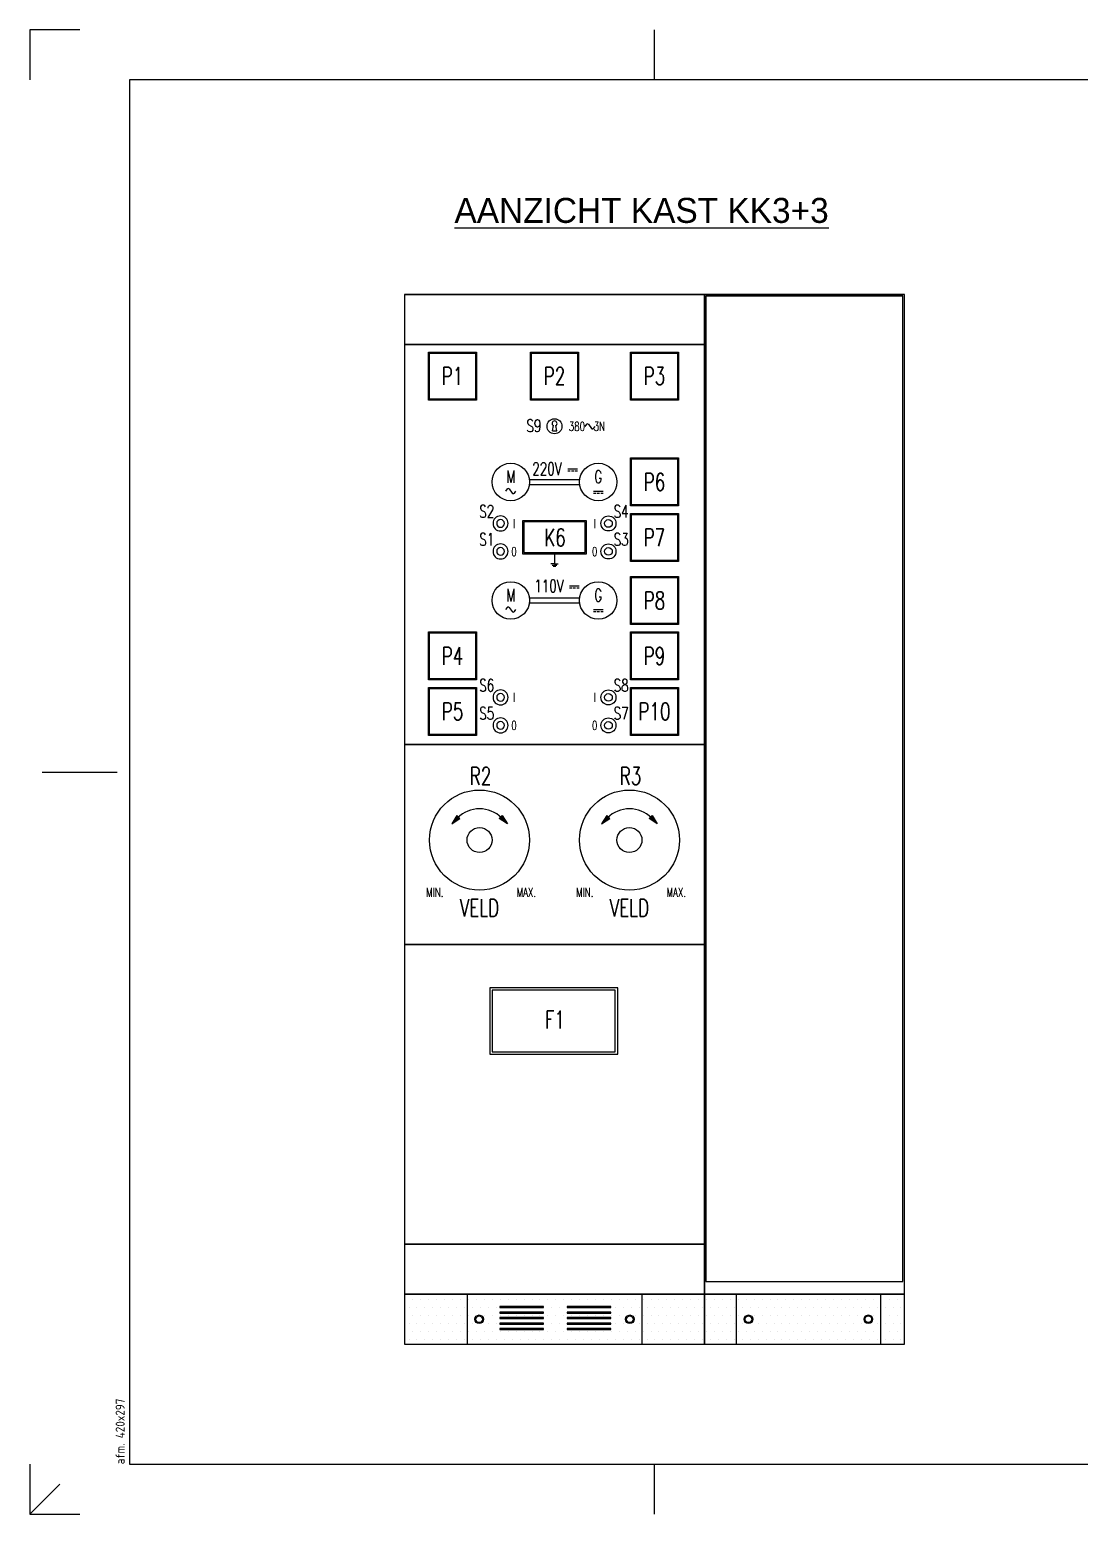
# Model space of a CAD drawing. Header units: millimetres. Extents: x 0 to 420, y 0 to 297.
# Drawn here: x 0 to 210, y 0 to 297 of the extents above; entities that cross this region are included whole.
import ezdxf
from ezdxf.enums import TextEntityAlignment as Align

# ---------------------------------------------------------------- set-up
doc = ezdxf.new("R2010")
doc.units = ezdxf.units.MM
doc.layers.get('0').update_dxf_attribs({"linetype": 'CONTINUOUS'})
for name, color, linetype in [('00att018', 1, 'CONTINUOUS'), ('00kad018', 1, 'CONTINUOUS'), ('00kad070', 5, 'CONTINUOUS'), ('BL$2----_KADER', 7, 'CONTINUOUS'), ('ByLayer', 2, 'CONTINUOUS'), ('D25', 1, 'CONTINUOUS'), ('D35', 2, 'CONTINUOUS'), ('Kast-aanzicht', 1, 'CONTINUOUS'), ('TEKST-D25', 1, 'CONTINUOUS'), ('TEKST-D35', 2, 'CONTINUOUS')]:
    doc.layers.add(name, color=color, linetype=linetype)
doc.styles.add('BURO-050', font='BUROFONT.shx', dxfattribs={"height": 5})
doc.styles.add('ISO', font='isocp.shx')
doc.styles.add('ROMANS', font='romans', dxfattribs={"height": 2})

# ---------------------------------------------------------------- blocks, each defined once
blk = doc.blocks.new('a3-windesheim-hor')
at = {"layer": '00kad018', "color": 1}
for p, q in [((0, 297), (0, 287)), ((10, 297), (0, 297)), ((125, 287), (125, 297)), ((2.5, 148.5), (17.5, 148.5)), ((0, 10), (0, 0)), ((125, 0), (125, 10)), ((0, 0), (6, 6)), ((0, 0), (10, 0))]:
    blk.add_line(p, q, dxfattribs=at)
at = {"layer": '00kad070', "color": 5}
for p, q in [((20, 287), (20, 10)), ((410, 287), (20, 287)), ((20, 10), (410, 10))]:
    blk.add_line(p, q, dxfattribs=at)
at = {"layer": '00att018', "color": 1, "style": 'ISO'}
blk.add_text('afm. 420x297', height=1.8, rotation=90, dxfattribs=at).set_placement((19, 10))
blk = doc.blocks.new('*X6')
at = {"color": 0}
for p, q in [((165.1, 66.675), (165.1, 66.675)), ((166.6875, 66.675), (166.6875, 66.675)), ((168.275, 66.675), (168.275, 66.675)), ((169.8625, 66.675), (169.8625, 66.675)), ((171.45, 66.675), (171.45, 66.675)), ((173.0375, 66.675), (173.0375, 66.675)), ((174.625, 66.675), (174.625, 66.675)), ((176.2125, 66.675), (176.2125, 66.675)), ((177.8, 66.675), (177.8, 66.675)), ((179.3875, 66.675), (179.3875, 66.675)), ((180.975, 66.675), (180.975, 66.675)), ((182.5625, 66.675), (182.5625, 66.675)), ((184.15, 66.675), (184.15, 66.675)), ((185.7375, 66.675), (185.7375, 66.675)), ((187.325, 66.675), (187.325, 66.675)), ((188.9125, 66.675), (188.9125, 66.675)), ((190.5, 66.675), (190.5, 66.675)), ((192.0875, 66.675), (192.0875, 66.675)), ((193.675, 66.675), (193.675, 66.675)), ((195.2625, 66.675), (195.2625, 66.675)), ((196.85, 66.675), (196.85, 66.675)), ((198.4375, 66.675), (198.4375, 66.675)), ((200.025, 66.675), (200.025, 66.675)), ((201.6125, 66.675), (201.6125, 66.675)), ((203.2, 66.675), (203.2, 66.675)), ((204.7875, 66.675), (204.7875, 66.675)), ((206.375, 66.675), (206.375, 66.675)), ((207.9625, 66.675), (207.9625, 66.675)), ((209.55, 66.675), (209.55, 66.675)), ((211.1375, 66.675), (211.1375, 66.675)), ((212.725, 66.675), (212.725, 66.675)), ((214.3125, 66.675), (214.3125, 66.675)), ((215.9, 66.675), (215.9, 66.675)), ((217.4875, 66.675), (217.4875, 66.675)), ((219.075, 66.675), (219.075, 66.675)), ((220.6625, 66.675), (220.6625, 66.675)), ((222.25, 66.675), (222.25, 66.675)), ((223.8375, 66.675), (223.8375, 66.675)), ((165.1, 63.5), (165.1, 63.5)), ((165.89375, 65.0875), (165.89375, 65.0875)), ((166.6875, 63.5), (166.6875, 63.5)), ((167.48125, 65.0875), (167.48125, 65.0875)), ((168.275, 63.5), (168.275, 63.5)), ((169.06875, 65.0875), (169.06875, 65.0875)), ((169.8625, 63.5), (169.8625, 63.5)), ((170.65625, 65.0875), (170.65625, 65.0875)), ((171.45, 63.5), (171.45, 63.5)), ((172.24375, 65.0875), (172.24375, 65.0875)), ((173.0375, 63.5), (173.0375, 63.5)), ((173.83125, 65.0875), (173.83125, 65.0875)), ((174.625, 63.5), (174.625, 63.5)), ((175.41875, 65.0875), (175.41875, 65.0875)), ((176.2125, 63.5), (176.2125, 63.5)), ((177.00625, 65.0875), (177.00625, 65.0875)), ((177.8, 63.5), (177.8, 63.5)), ((178.59375, 65.0875), (178.59375, 65.0875)), ((179.3875, 63.5), (179.3875, 63.5)), ((180.18125, 65.0875), (180.18125, 65.0875)), ((180.975, 63.5), (180.975, 63.5)), ((181.76875, 65.0875), (181.76875, 65.0875)), ((182.5625, 63.5), (182.5625, 63.5)), ((183.35625, 65.0875), (183.35625, 65.0875)), ((184.15, 63.5), (184.15, 63.5)), ((184.94375, 65.0875), (184.94375, 65.0875)), ((185.7375, 63.5), (185.7375, 63.5)), ((186.53125, 65.0875), (186.53125, 65.0875)), ((187.325, 63.5), (187.325, 63.5)), ((188.11875, 65.0875), (188.11875, 65.0875)), ((188.9125, 63.5), (188.9125, 63.5)), ((189.70625, 65.0875), (189.70625, 65.0875)), ((190.5, 63.5), (190.5, 63.5)), ((191.29375, 65.0875), (191.29375, 65.0875)), ((192.0875, 63.5), (192.0875, 63.5)), ((192.88125, 65.0875), (192.88125, 65.0875)), ((193.675, 63.5), (193.675, 63.5)), ((194.46875, 65.0875), (194.46875, 65.0875)), ((195.2625, 63.5), (195.2625, 63.5)), ((196.05625, 65.0875), (196.05625, 65.0875)), ((196.85, 63.5), (196.85, 63.5)), ((197.64375, 65.0875), (197.64375, 65.0875)), ((198.4375, 63.5), (198.4375, 63.5)), ((199.23125, 65.0875), (199.23125, 65.0875)), ((200.025, 63.5), (200.025, 63.5)), ((200.81875, 65.0875), (200.81875, 65.0875)), ((201.6125, 63.5), (201.6125, 63.5)), ((202.40625, 65.0875), (202.40625, 65.0875)), ((203.2, 63.5), (203.2, 63.5)), ((203.99375, 65.0875), (203.99375, 65.0875)), ((204.7875, 63.5), (204.7875, 63.5)), ((205.58125, 65.0875), (205.58125, 65.0875)), ((206.375, 63.5), (206.375, 63.5)), ((207.16875, 65.0875), (207.16875, 65.0875)), ((207.9625, 63.5), (207.9625, 63.5)), ((208.75625, 65.0875), (208.75625, 65.0875)), ((209.55, 63.5), (209.55, 63.5)), ((210.34375, 65.0875), (210.34375, 65.0875)), ((211.1375, 63.5), (211.1375, 63.5)), ((211.93125, 65.0875), (211.93125, 65.0875)), ((212.725, 63.5), (212.725, 63.5)), ((213.51875, 65.0875), (213.51875, 65.0875)), ((214.3125, 63.5), (214.3125, 63.5)), ((215.10625, 65.0875), (215.10625, 65.0875)), ((215.9, 63.5), (215.9, 63.5)), ((216.69375, 65.0875), (216.69375, 65.0875)), ((217.4875, 63.5), (217.4875, 63.5)), ((218.28125, 65.0875), (218.28125, 65.0875)), ((219.075, 63.5), (219.075, 63.5)), ((219.86875, 65.0875), (219.86875, 65.0875)), ((220.6625, 63.5), (220.6625, 63.5)), ((221.45625, 65.0875), (221.45625, 65.0875)), ((222.25, 63.5), (222.25, 63.5)), ((223.04375, 65.0875), (223.04375, 65.0875)), ((223.8375, 63.5), (223.8375, 63.5)), ((224.63125, 65.0875), (224.63125, 65.0875)), ((165.1, 60.325), (165.1, 60.325)), ((165.89375, 61.9125), (165.89375, 61.9125)), ((166.6875, 60.325), (166.6875, 60.325)), ((167.48125, 61.9125), (167.48125, 61.9125)), ((168.275, 60.325), (168.275, 60.325)), ((169.06875, 61.9125), (169.06875, 61.9125)), ((169.8625, 60.325), (169.8625, 60.325)), ((170.65625, 61.9125), (170.65625, 61.9125)), ((171.45, 60.325), (171.45, 60.325)), ((172.24375, 61.9125), (172.24375, 61.9125)), ((173.0375, 60.325), (173.0375, 60.325)), ((173.83125, 61.9125), (173.83125, 61.9125)), ((174.625, 60.325), (174.625, 60.325)), ((175.41875, 61.9125), (175.41875, 61.9125)), ((176.2125, 60.325), (176.2125, 60.325)), ((177.00625, 61.9125), (177.00625, 61.9125)), ((177.8, 60.325), (177.8, 60.325)), ((178.59375, 61.9125), (178.59375, 61.9125)), ((179.3875, 60.325), (179.3875, 60.325)), ((180.18125, 61.9125), (180.18125, 61.9125)), ((180.975, 60.325), (180.975, 60.325)), ((181.76875, 61.9125), (181.76875, 61.9125)), ((182.5625, 60.325), (182.5625, 60.325)), ((183.35625, 61.9125), (183.35625, 61.9125)), ((184.15, 60.325), (184.15, 60.325)), ((184.94375, 61.9125), (184.94375, 61.9125)), ((185.7375, 60.325), (185.7375, 60.325)), ((186.53125, 61.9125), (186.53125, 61.9125)), ((187.325, 60.325), (187.325, 60.325)), ((188.11875, 61.9125), (188.11875, 61.9125)), ((188.9125, 60.325), (188.9125, 60.325)), ((189.70625, 61.9125), (189.70625, 61.9125)), ((190.5, 60.325), (190.5, 60.325)), ((191.29375, 61.9125), (191.29375, 61.9125)), ((192.0875, 60.325), (192.0875, 60.325)), ((192.88125, 61.9125), (192.88125, 61.9125)), ((193.675, 60.325), (193.675, 60.325)), ((194.46875, 61.9125), (194.46875, 61.9125)), ((195.2625, 60.325), (195.2625, 60.325)), ((196.05625, 61.9125), (196.05625, 61.9125)), ((196.85, 60.325), (196.85, 60.325)), ((197.64375, 61.9125), (197.64375, 61.9125)), ((198.4375, 60.325), (198.4375, 60.325)), ((199.23125, 61.9125), (199.23125, 61.9125)), ((200.025, 60.325), (200.025, 60.325)), ((200.81875, 61.9125), (200.81875, 61.9125)), ((201.6125, 60.325), (201.6125, 60.325)), ((202.40625, 61.9125), (202.40625, 61.9125)), ((203.2, 60.325), (203.2, 60.325)), ((203.99375, 61.9125), (203.99375, 61.9125)), ((204.7875, 60.325), (204.7875, 60.325)), ((205.58125, 61.9125), (205.58125, 61.9125)), ((206.375, 60.325), (206.375, 60.325)), ((207.16875, 61.9125), (207.16875, 61.9125)), ((207.9625, 60.325), (207.9625, 60.325)), ((208.75625, 61.9125), (208.75625, 61.9125)), ((209.55, 60.325), (209.55, 60.325)), ((210.34375, 61.9125), (210.34375, 61.9125)), ((211.1375, 60.325), (211.1375, 60.325)), ((211.93125, 61.9125), (211.93125, 61.9125)), ((212.725, 60.325), (212.725, 60.325)), ((213.51875, 61.9125), (213.51875, 61.9125)), ((214.3125, 60.325), (214.3125, 60.325)), ((215.10625, 61.9125), (215.10625, 61.9125)), ((215.9, 60.325), (215.9, 60.325)), ((216.69375, 61.9125), (216.69375, 61.9125)), ((217.4875, 60.325), (217.4875, 60.325)), ((218.28125, 61.9125), (218.28125, 61.9125)), ((219.075, 60.325), (219.075, 60.325)), ((219.86875, 61.9125), (219.86875, 61.9125)), ((220.6625, 60.325), (220.6625, 60.325)), ((221.45625, 61.9125), (221.45625, 61.9125)), ((222.25, 60.325), (222.25, 60.325)), ((223.04375, 61.9125), (223.04375, 61.9125)), ((223.8375, 60.325), (223.8375, 60.325)), ((224.63125, 61.9125), (224.63125, 61.9125)), ((165.89375, 58.7375), (165.89375, 58.7375)), ((167.48125, 58.7375), (167.48125, 58.7375)), ((169.06875, 58.7375), (169.06875, 58.7375)), ((170.65625, 58.7375), (170.65625, 58.7375)), ((172.24375, 58.7375), (172.24375, 58.7375)), ((173.83125, 58.7375), (173.83125, 58.7375)), ((175.41875, 58.7375), (175.41875, 58.7375)), ((177.00625, 58.7375), (177.00625, 58.7375)), ((178.59375, 58.7375), (178.59375, 58.7375)), ((180.18125, 58.7375), (180.18125, 58.7375)), ((181.76875, 58.7375), (181.76875, 58.7375)), ((183.35625, 58.7375), (183.35625, 58.7375)), ((184.94375, 58.7375), (184.94375, 58.7375)), ((186.53125, 58.7375), (186.53125, 58.7375)), ((188.11875, 58.7375), (188.11875, 58.7375)), ((189.70625, 58.7375), (189.70625, 58.7375)), ((191.29375, 58.7375), (191.29375, 58.7375)), ((192.88125, 58.7375), (192.88125, 58.7375)), ((194.46875, 58.7375), (194.46875, 58.7375)), ((196.05625, 58.7375), (196.05625, 58.7375)), ((197.64375, 58.7375), (197.64375, 58.7375)), ((199.23125, 58.7375), (199.23125, 58.7375)), ((200.81875, 58.7375), (200.81875, 58.7375)), ((202.40625, 58.7375), (202.40625, 58.7375)), ((203.99375, 58.7375), (203.99375, 58.7375)), ((205.58125, 58.7375), (205.58125, 58.7375)), ((207.16875, 58.7375), (207.16875, 58.7375)), ((208.75625, 58.7375), (208.75625, 58.7375)), ((210.34375, 58.7375), (210.34375, 58.7375)), ((211.93125, 58.7375), (211.93125, 58.7375)), ((213.51875, 58.7375), (213.51875, 58.7375)), ((215.10625, 58.7375), (215.10625, 58.7375)), ((216.69375, 58.7375), (216.69375, 58.7375)), ((218.28125, 58.7375), (218.28125, 58.7375)), ((219.86875, 58.7375), (219.86875, 58.7375)), ((221.45625, 58.7375), (221.45625, 58.7375)), ((223.04375, 58.7375), (223.04375, 58.7375)), ((224.63125, 58.7375), (224.63125, 58.7375))]:
    blk.add_line(p, q, dxfattribs=at)
blk = doc.blocks.new('*X7')
at = {"color": 0}
for p, q in [((225.425, 66.675), (225.425, 66.675)), ((227.0125, 66.675), (227.0125, 66.675)), ((228.6, 66.675), (228.6, 66.675)), ((230.1875, 66.675), (230.1875, 66.675)), ((231.775, 66.675), (231.775, 66.675)), ((233.3625, 66.675), (233.3625, 66.675)), ((234.95, 66.675), (234.95, 66.675)), ((236.5375, 66.675), (236.5375, 66.675)), ((238.125, 66.675), (238.125, 66.675)), ((239.7125, 66.675), (239.7125, 66.675)), ((241.3, 66.675), (241.3, 66.675)), ((242.8875, 66.675), (242.8875, 66.675)), ((244.475, 66.675), (244.475, 66.675)), ((246.0625, 66.675), (246.0625, 66.675)), ((247.65, 66.675), (247.65, 66.675)), ((249.2375, 66.675), (249.2375, 66.675)), ((250.825, 66.675), (250.825, 66.675)), ((252.4125, 66.675), (252.4125, 66.675)), ((254, 66.675), (254, 66.675)), ((255.5875, 66.675), (255.5875, 66.675)), ((257.175, 66.675), (257.175, 66.675)), ((258.7625, 66.675), (258.7625, 66.675)), ((260.35, 66.675), (260.35, 66.675)), ((261.9375, 66.675), (261.9375, 66.675)), ((263.525, 66.675), (263.525, 66.675)), ((225.425, 63.5), (225.425, 63.5)), ((226.21875, 65.0875), (226.21875, 65.0875)), ((227.0125, 63.5), (227.0125, 63.5)), ((227.80625, 65.0875), (227.80625, 65.0875)), ((228.6, 63.5), (228.6, 63.5)), ((229.39375, 65.0875), (229.39375, 65.0875)), ((230.1875, 63.5), (230.1875, 63.5)), ((230.98125, 65.0875), (230.98125, 65.0875)), ((231.775, 63.5), (231.775, 63.5)), ((232.56875, 65.0875), (232.56875, 65.0875)), ((233.3625, 63.5), (233.3625, 63.5)), ((234.15625, 65.0875), (234.15625, 65.0875)), ((234.95, 63.5), (234.95, 63.5)), ((235.74375, 65.0875), (235.74375, 65.0875)), ((236.5375, 63.5), (236.5375, 63.5)), ((237.33125, 65.0875), (237.33125, 65.0875)), ((238.125, 63.5), (238.125, 63.5)), ((238.91875, 65.0875), (238.91875, 65.0875)), ((239.7125, 63.5), (239.7125, 63.5)), ((240.50625, 65.0875), (240.50625, 65.0875)), ((241.3, 63.5), (241.3, 63.5)), ((242.09375, 65.0875), (242.09375, 65.0875)), ((242.8875, 63.5), (242.8875, 63.5)), ((243.68125, 65.0875), (243.68125, 65.0875)), ((244.475, 63.5), (244.475, 63.5)), ((245.26875, 65.0875), (245.26875, 65.0875)), ((246.0625, 63.5), (246.0625, 63.5)), ((246.85625, 65.0875), (246.85625, 65.0875)), ((247.65, 63.5), (247.65, 63.5)), ((248.44375, 65.0875), (248.44375, 65.0875)), ((249.2375, 63.5), (249.2375, 63.5)), ((250.03125, 65.0875), (250.03125, 65.0875)), ((250.825, 63.5), (250.825, 63.5)), ((251.61875, 65.0875), (251.61875, 65.0875)), ((252.4125, 63.5), (252.4125, 63.5)), ((253.20625, 65.0875), (253.20625, 65.0875)), ((254, 63.5), (254, 63.5)), ((254.79375, 65.0875), (254.79375, 65.0875)), ((255.5875, 63.5), (255.5875, 63.5)), ((256.38125, 65.0875), (256.38125, 65.0875)), ((257.175, 63.5), (257.175, 63.5)), ((257.96875, 65.0875), (257.96875, 65.0875)), ((258.7625, 63.5), (258.7625, 63.5)), ((259.55625, 65.0875), (259.55625, 65.0875)), ((260.35, 63.5), (260.35, 63.5)), ((261.14375, 65.0875), (261.14375, 65.0875)), ((261.9375, 63.5), (261.9375, 63.5)), ((262.73125, 65.0875), (262.73125, 65.0875)), ((263.525, 63.5), (263.525, 63.5)), ((264.31875, 65.0875), (264.31875, 65.0875)), ((225.425, 60.325), (225.425, 60.325)), ((226.21875, 61.9125), (226.21875, 61.9125)), ((227.0125, 60.325), (227.0125, 60.325)), ((227.80625, 61.9125), (227.80625, 61.9125)), ((228.6, 60.325), (228.6, 60.325)), ((229.39375, 61.9125), (229.39375, 61.9125)), ((230.1875, 60.325), (230.1875, 60.325)), ((230.98125, 61.9125), (230.98125, 61.9125)), ((231.775, 60.325), (231.775, 60.325)), ((232.56875, 61.9125), (232.56875, 61.9125)), ((233.3625, 60.325), (233.3625, 60.325)), ((234.15625, 61.9125), (234.15625, 61.9125)), ((234.95, 60.325), (234.95, 60.325)), ((235.74375, 61.9125), (235.74375, 61.9125)), ((236.5375, 60.325), (236.5375, 60.325)), ((237.33125, 61.9125), (237.33125, 61.9125)), ((238.125, 60.325), (238.125, 60.325)), ((238.91875, 61.9125), (238.91875, 61.9125)), ((239.7125, 60.325), (239.7125, 60.325)), ((240.50625, 61.9125), (240.50625, 61.9125)), ((241.3, 60.325), (241.3, 60.325)), ((242.09375, 61.9125), (242.09375, 61.9125)), ((242.8875, 60.325), (242.8875, 60.325)), ((243.68125, 61.9125), (243.68125, 61.9125)), ((244.475, 60.325), (244.475, 60.325)), ((245.26875, 61.9125), (245.26875, 61.9125)), ((246.0625, 60.325), (246.0625, 60.325)), ((246.85625, 61.9125), (246.85625, 61.9125)), ((247.65, 60.325), (247.65, 60.325)), ((248.44375, 61.9125), (248.44375, 61.9125)), ((249.2375, 60.325), (249.2375, 60.325)), ((250.03125, 61.9125), (250.03125, 61.9125)), ((250.825, 60.325), (250.825, 60.325)), ((251.61875, 61.9125), (251.61875, 61.9125)), ((252.4125, 60.325), (252.4125, 60.325)), ((253.20625, 61.9125), (253.20625, 61.9125)), ((254, 60.325), (254, 60.325)), ((254.79375, 61.9125), (254.79375, 61.9125)), ((255.5875, 60.325), (255.5875, 60.325)), ((256.38125, 61.9125), (256.38125, 61.9125)), ((257.175, 60.325), (257.175, 60.325)), ((257.96875, 61.9125), (257.96875, 61.9125)), ((258.7625, 60.325), (258.7625, 60.325)), ((259.55625, 61.9125), (259.55625, 61.9125)), ((260.35, 60.325), (260.35, 60.325)), ((261.14375, 61.9125), (261.14375, 61.9125)), ((261.9375, 60.325), (261.9375, 60.325)), ((262.73125, 61.9125), (262.73125, 61.9125)), ((263.525, 60.325), (263.525, 60.325)), ((264.31875, 61.9125), (264.31875, 61.9125)), ((226.21875, 58.7375), (226.21875, 58.7375)), ((227.80625, 58.7375), (227.80625, 58.7375)), ((229.39375, 58.7375), (229.39375, 58.7375)), ((230.98125, 58.7375), (230.98125, 58.7375)), ((232.56875, 58.7375), (232.56875, 58.7375)), ((234.15625, 58.7375), (234.15625, 58.7375)), ((235.74375, 58.7375), (235.74375, 58.7375)), ((237.33125, 58.7375), (237.33125, 58.7375)), ((238.91875, 58.7375), (238.91875, 58.7375)), ((240.50625, 58.7375), (240.50625, 58.7375)), ((242.09375, 58.7375), (242.09375, 58.7375)), ((243.68125, 58.7375), (243.68125, 58.7375)), ((245.26875, 58.7375), (245.26875, 58.7375)), ((246.85625, 58.7375), (246.85625, 58.7375)), ((248.44375, 58.7375), (248.44375, 58.7375)), ((250.03125, 58.7375), (250.03125, 58.7375)), ((251.61875, 58.7375), (251.61875, 58.7375)), ((253.20625, 58.7375), (253.20625, 58.7375)), ((254.79375, 58.7375), (254.79375, 58.7375)), ((256.38125, 58.7375), (256.38125, 58.7375)), ((257.96875, 58.7375), (257.96875, 58.7375)), ((259.55625, 58.7375), (259.55625, 58.7375)), ((261.14375, 58.7375), (261.14375, 58.7375)), ((262.73125, 58.7375), (262.73125, 58.7375)), ((264.31875, 58.7375), (264.31875, 58.7375))]:
    blk.add_line(p, q, dxfattribs=at)
blk = doc.blocks.new('020204')
at = {"linetype": 'Continuous'}
for points in [[(-2, 0), (-1.33, 0.89)], [(-0.67, 0.89), (0.55, -0.74)], [(1.43, -0.74), (1.99, 0)]]:
    blk.add_lwpolyline(points, dxfattribs=at)
for centre, radius, start, end in [((-1, 0.53), 0.488, 25.98437, 154.01563), ((0.99, -0.42), 0.549, 216.8699, 323.1301)]:
    blk.add_arc(centre, radius, start, end, dxfattribs=at)
blk = doc.blocks.new('020203')
for p, q in [((-1.84, 0), (2, 0)), ((-1.84, -0.8), (-0.88, -0.8)), ((-0.4, -0.8), (0.56, -0.8)), ((1.04, -0.8), (2, -0.8))]:
    blk.add_line(p, q)
blk = doc.blocks.new('021501')
at = {"linetype": 'Continuous'}
for points in [[(0, 0), (0, -8), (-3, -8)], [(-2, -9), (2, -9)], [(1, -10), (-1, -10)], [(0, -8), (3, -8)]]:
    blk.add_lwpolyline(points, dxfattribs=at)
blk = doc.blocks.new('PULS-DR')
at = {"layer": 'ByLayer', "color": 2}
for radius in [1.5, 0.769]:
    blk.add_circle((0, 0), radius, dxfattribs=at)

msp = doc.modelspace()

# ---------------------------------------------------------------- linework, layer by layer
at = {"layer": 'ByLayer', "color": 2}
msp.add_circle((105, 217.66), 1.5, dxfattribs=at)
at = {"layer": 'D25'}
for p, q in [((75, 244.01), (175, 244.01)), ((99.97, 207.02), (110.03, 207.02)), ((99.97, 206.02), (110.03, 206.02)), ((99.97, 183.32), (110.03, 183.32)), ((99.97, 182.32), (110.03, 182.32)), ((87.5, 44.01), (87.5, 34.01)), ((122.5, 44.01), (122.5, 34.01)), ((141.37, 44.01), (141.37, 34.01)), ((170.21, 44.01), (170.21, 34.01))]:
    msp.add_line(p, q, dxfattribs=at)
for points in [[(75, 244.01), (75, 234.01), (135, 234.01), (135, 244.01), (75, 244.01)], [(135, 244.01), (135, 44.01), (175, 44.01), (175, 244.01), (135, 244.01)], [(75, 234.01), (75, 154.01), (135, 154.01), (135, 234.01), (75, 234.01)], [(89.2, 223.11), (80, 223.11), (80, 232.31), (89.2, 232.31), (89.2, 223.11)], [(109.6, 223.11), (100.4, 223.11), (100.4, 232.31), (109.6, 232.31), (109.6, 223.11)], [(129.6, 223.11), (120.4, 223.11), (120.4, 232.31), (129.6, 232.31), (129.6, 223.11)], [(129.6, 201.92), (120.4, 201.92), (120.4, 211.12), (129.6, 211.12), (129.6, 201.92)], [(129.6, 190.82), (120.4, 190.82), (120.4, 200.02), (129.6, 200.02), (129.6, 190.82)], [(111.15, 198.53), (98.85, 198.53), (98.85, 192.38), (111.15, 192.38), (111.15, 198.53)], [(129.6, 178.22), (120.4, 178.22), (120.4, 187.42), (129.6, 187.42), (129.6, 178.22)], [(89.2, 167.12), (80, 167.12), (80, 176.32), (89.2, 176.32), (89.2, 167.12)], [(129.6, 167.12), (120.4, 167.12), (120.4, 176.32), (129.6, 176.32), (129.6, 167.12)], [(89.2, 156.02), (80, 156.02), (80, 165.22), (89.2, 165.22), (89.2, 156.02)], [(129.6, 156.02), (120.4, 156.02), (120.4, 165.22), (129.6, 165.22), (129.6, 156.02)], [(75, 154.01), (75, 114.01), (135, 114.01), (135, 154.01), (75, 154.01)], [(75, 114.01), (75, 54.01), (135, 54.01), (135, 114.01), (75, 114.01)], [(117.15, 104.85), (92.56, 104.85), (92.56, 92.55), (117.15, 92.55), (117.15, 104.85)], [(75, 54.01), (75, 44.01), (135, 44.01), (135, 54.01), (75, 54.01)], [(75, 44.01), (75, 34.01), (135, 34.01), (135, 44.01), (75, 44.01)], [(135, 44.01), (135, 34.01), (175, 34.01), (175, 44.01), (135, 44.01)]]:
    msp.add_lwpolyline(points, dxfattribs=at)
for points in [[(89.4, 222.91), (79.8, 222.91), (79.8, 232.51), (89.4, 232.51)], [(109.8, 222.91), (100.2, 222.91), (100.2, 232.51), (109.8, 232.51)], [(129.8, 222.91), (120.2, 222.91), (120.2, 232.51), (129.8, 232.51)], [(129.8, 201.72), (120.2, 201.72), (120.2, 211.32), (129.8, 211.32)], [(129.8, 190.62), (120.2, 190.62), (120.2, 200.22), (129.8, 200.22)], [(111.39, 198.77), (98.61, 198.77), (98.61, 192.13), (111.39, 192.13)], [(129.8, 178.02), (120.2, 178.02), (120.2, 187.62), (129.8, 187.62)], [(89.4, 166.92), (79.8, 166.92), (79.8, 176.52), (89.4, 176.52)], [(129.8, 166.92), (120.2, 166.92), (120.2, 176.52), (129.8, 176.52)], [(89.4, 155.82), (79.8, 155.82), (79.8, 165.42), (89.4, 165.42)], [(129.8, 155.82), (120.2, 155.82), (120.2, 165.42), (129.8, 165.42)], [(84.43, 138.16), (86.06, 139.18), (85.45, 139.79)], [(95.57, 138.16), (93.94, 139.18), (94.55, 139.79)], [(114.43, 138.16), (116.06, 139.18), (115.45, 139.79)], [(125.57, 138.16), (123.94, 139.18), (124.55, 139.79)], [(117.64, 105.34), (92.07, 105.34), (92.07, 92.06), (117.64, 92.06)], [(94.03, 41.35), (102.78, 41.35), (102.78, 41.57), (94.03, 41.57)], [(94.03, 40.25), (102.78, 40.25), (102.78, 40.47), (94.03, 40.47)], [(94.03, 39.15), (102.78, 39.15), (102.78, 39.37), (94.03, 39.37)], [(107.51, 41.35), (116.27, 41.35), (116.27, 41.57), (107.51, 41.57)], [(107.51, 40.25), (116.27, 40.25), (116.27, 40.47), (107.51, 40.47)], [(107.51, 39.15), (116.27, 39.15), (116.27, 39.37), (107.51, 39.37)], [(94.03, 38.05), (102.78, 38.05), (102.78, 38.27), (94.03, 38.27)], [(94.03, 36.94), (102.78, 36.94), (102.78, 37.17), (94.03, 37.17)], [(107.51, 38.05), (116.27, 38.05), (116.27, 38.27), (107.51, 38.27)], [(107.51, 36.94), (116.27, 36.94), (116.27, 37.17), (107.51, 37.17)]]:
    msp.add_lwpolyline(points, close=True, dxfattribs=at)
for centre, radius in [((89.92, 39.01), 0.863), ((89.92, 39.01), 0.663), ((120.08, 39.01), 0.863), ((120.08, 39.01), 0.663), ((143.79, 39.01), 0.863), ((143.79, 39.01), 0.663), ((167.79, 39.01), 0.863), ((167.79, 39.01), 0.663)]:
    msp.add_circle(centre, radius, dxfattribs=at)
for centre in [(90, 134.89), (120, 134.89)]:
    msp.add_arc(centre, 6.25, 45, 135, dxfattribs=at)
for points in [[(84.43, 138.16), (85.45, 139.79), (84.43, 138.16), (86.06, 139.18)], [(95.57, 138.16), (94.55, 139.79), (95.57, 138.16), (93.94, 139.18)], [(114.43, 138.16), (115.45, 139.79), (114.43, 138.16), (116.06, 139.18)], [(125.57, 138.16), (124.55, 139.79), (125.57, 138.16), (123.94, 139.18)]]:
    msp.add_solid(points, dxfattribs=at)
at = {"layer": 'D35', "linetype": 'Continuous'}
msp.add_line((105.46, 216.74), (105.24, 217.79), dxfattribs=at)
at = {"layer": 'D35'}
msp.add_lwpolyline([(135.3, 46.56), (174.7, 46.56), (174.7, 243.71), (135.3, 243.71), (135.3, 46.56)], dxfattribs=at)
at = {"layer": 'D35', "linetype": 'Continuous'}
for points in [[(104.57, 216.74), (104.79, 217.79)], [(104.57, 216.74), (105.46, 216.74)]]:
    msp.add_lwpolyline(points, dxfattribs=at)
at = {"layer": 'D35'}
for centre, radius in [((96.25, 206.52), 3.75), ((113.75, 206.52), 3.75), ((96.25, 182.82), 3.75), ((113.75, 182.82), 3.75), ((90, 134.89), 10), ((120, 134.89), 10), ((90, 134.89), 2.5), ((120, 134.89), 2.5)]:
    msp.add_circle(centre, radius, dxfattribs=at)
at = {"layer": 'D35', "linetype": 'Continuous'}
msp.add_arc((105.01, 218.24), 0.5, 296.5651, 243.4349, dxfattribs=at)

# ---------------------------------------------------------------- block references
at = {"layer": 'BL$2----_KADER'}
msp.add_blockref('a3-windesheim-hor', (0, 0), dxfattribs=at)
at = {"layer": 'D25'}
for name, p, xscale, yscale, zscale in [('020204', (112.11, 217.62), 0.5, 0.5, 0.5), ('021501', (105, 192.13), 0.25, 0.25, 0.25)]:
    msp.add_blockref(name, p, dxfattribs=dict(at, xscale=xscale, yscale=yscale, zscale=zscale))
at = {"layer": 'D25', "xscale": -1}
for p in [(94.2, 198.22), (94.2, 192.62), (94.2, 163.42), (94.2, 157.82)]:
    msp.add_blockref('PULS-DR', p, dxfattribs=at)
at = {"layer": 'D25'}
for name, p in [('PULS-DR', (115.8, 198.22)), ('PULS-DR', (115.8, 192.62)), ('PULS-DR', (115.8, 163.42)), ('PULS-DR', (115.8, 157.82)), ('*X6', (-90, -23.72)), ('*X7', (-90, -23.72))]:
    msp.add_blockref(name, p, dxfattribs=at)
at = {"layer": 'TEKST-D25', "xscale": 0.5, "yscale": 0.5, "zscale": 0.5}
for name, p in [('020203', (108.57, 209.16)), ('020204', (96.25, 204.68)), ('020203', (113.75, 204.68)), ('020203', (108.95, 185.72)), ('020204', (96.25, 180.98)), ('020203', (113.75, 180.98))]:
    msp.add_blockref(name, p, dxfattribs=at)

# ---------------------------------------------------------------- texts
at = {"layer": 'D25', "style": 'ROMANS', "width": 0.7}
for s, p in [('380  3N', (111.49, 217.63)), ('I', (113.04, 198.21)), ('0', (113.04, 192.61)), ('I', (113.04, 163.41)), ('0', (113.04, 157.81)), ('MIN.', (81.06, 124.41)), ('MAX.', (99.37, 124.41)), ('MIN.', (111.06, 124.41)), ('MAX.', (129.37, 124.41))]:
    msp.add_text(s, height=1.8, dxfattribs=at).set_placement(p, align=Align.MIDDLE)
at = {"layer": 'D25', "style": 'ROMANS', "text_generation_flag": 2, "width": 0.7}
for s, p in [('I', (96.9, 198.21)), ('0', (96.9, 192.61)), ('I', (96.9, 163.41)), ('0', (96.9, 157.81))]:
    msp.add_text(s, height=1.8, dxfattribs=at).set_placement(p, align=Align.MIDDLE)
at = {"layer": 'Kast-aanzicht', "color": 4, "style": 'BURO-050'}
msp.add_text('%%UAANZICHT KAST KK3+3', height=5, dxfattribs=at).set_placement((84.99, 258.35))
at = {"layer": 'TEKST-D25', "style": 'ROMANS', "width": 0.7}
for s, p in [('M', (96.25, 207.57)), ('220V', (103.48, 209.15)), ('G', (113.75, 207.57)), ('M', (96.25, 183.87)), ('110V', (103.87, 185.72)), ('G', (113.75, 183.87))]:
    msp.add_text(s, height=2.5, dxfattribs=at).set_placement(p, align=Align.MIDDLE)
at = {"layer": 'TEKST-D35', "style": 'ROMANS', "width": 0.7}
for s, height, p in [('P1', 3.5, (84.6, 227.71)), ('P3', 3.5, (125, 227.71)), ('S9', 2.5, (100.87, 217.77)), ('P6', 3.5, (125, 206.52)), ('S2', 2.5, (91.45, 200.64)), ('S4', 2.5, (118.33, 200.64)), ('S1', 2.5, (91.45, 195.04)), ('K6', 3.5, (105.1, 195.42)), ('S3', 2.5, (118.33, 195.04)), ('P7', 3.5, (125, 195.42)), ('P8', 3.5, (125, 182.82)), ('P4', 3.5, (84.6, 171.72)), ('P9', 3.5, (125, 171.72)), ('S6', 2.5, (91.45, 165.84)), ('S8', 2.5, (118.33, 165.84)), ('P5', 3.5, (84.6, 160.62)), ('S5', 2.5, (91.45, 160.24)), ('S7', 2.5, (118.33, 160.24)), ('P10', 3.5, (125, 160.62)), ('R2', 3.5, (90.21, 147.7)), ('R3', 3.5, (120.21, 147.7)), ('VELD', 3.5, (90, 121.31)), ('VELD', 3.5, (120, 121.31)), ('F1', 3.5, (105.1, 98.96))]:
    msp.add_text(s, height=height, dxfattribs=at).set_placement(p, align=Align.MIDDLE)
msp.add_text('P2', height=3.5, dxfattribs=at).set_placement((105, 227.71), align=Align.MIDDLE_CENTER)

doc.saveas('drawing.dxf')
